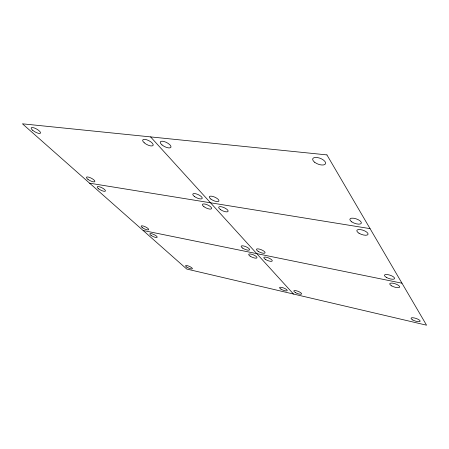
<?xml version="1.0" encoding="UTF-8"?>
<svg xmlns="http://www.w3.org/2000/svg" width="449" height="449" viewBox="0 0 449 449"><rect width="100%" height="100%" fill="white"/><g stroke="black" fill="none" stroke-linecap="round" stroke-linejoin="round"><path stroke-width="0.67" d="M89.626 183.198L370.06 228.636M143.13 230.494L401.978 283.19M150.583 136.9L293.5 294.039M326.923 154.905L22.45 123.817L186.75 269.058L426.55 325.183L326.923 154.905M186.79 267.099A3.744 0.932 24 0 0 192.385 268.794A3.744 0.932 24 0 0 187.8 265.786A3.744 0.932 24 0 0 186.79 267.099M151.072 235.399A4.075 1.089 25.1 0 0 157.156 237.319A4.075 1.089 25.1 0 0 152.278 233.89A4.075 1.089 25.1 0 0 151.072 235.399M250.11 256.121A4.484 1.336 22.7 0 0 256.94 257.883A4.484 1.336 22.7 0 0 251.502 254.201A4.484 1.336 22.7 0 0 250.11 256.121M280.951 289.117A4.12 1.117 21.8 0 0 287.197 290.688A4.12 1.117 21.8 0 0 282.056 287.483A4.12 1.117 21.8 0 0 280.951 289.117M295.375 292.552A4.187 1.145 21.5 0 0 301.605 293.949A4.187 1.145 21.5 0 0 296.16 290.728A4.187 1.145 21.5 0 0 295.375 292.552M265.415 259.399A4.552 1.375 22.3 0 0 272.251 260.964A4.552 1.375 22.3 0 0 266.482 257.266A4.552 1.375 22.3 0 0 265.415 259.399M391.758 285.923A5.248 1.678 18.6 0 0 399.683 287.063A5.248 1.678 18.6 0 0 392.69 283.173A5.248 1.678 18.6 0 0 391.758 285.923M412.811 319.997A4.804 1.358 18.5 0 0 420.141 321.288A4.804 1.358 18.5 0 0 413.871 317.87A4.804 1.358 18.5 0 0 412.811 319.997M386.252 277.308A5.354 1.762 18.7 0 0 394.553 278.683A5.354 1.762 18.7 0 0 387.768 274.608A5.354 1.762 18.7 0 0 386.252 277.308M358.987 233.216A5.927 2.234 19.3 0 0 368.04 234.35A5.927 2.234 19.3 0 0 360.322 229.579A5.927 2.234 19.3 0 0 358.987 233.216M220.453 209.599A5.13 1.751 24 0 0 228.103 211.339A5.13 1.751 24 0 0 221.694 206.826A5.13 1.751 24 0 0 220.453 209.599M258.136 251.317A4.647 1.431 22.5 0 0 265.067 252.866A4.647 1.431 22.5 0 0 259.14 249.043A4.647 1.431 22.5 0 0 258.136 251.317M242.617 248.089A4.574 1.392 23 0 0 249.554 249.84A4.574 1.392 23 0 0 243.959 246.041A4.574 1.392 23 0 0 242.617 248.089M203.947 206.697A5.051 1.695 24.4 0 0 211.586 208.69A5.051 1.695 24.4 0 0 205.535 204.194A5.051 1.695 24.4 0 0 203.947 206.697M98.634 188.844A4.602 1.33 26.9 0 0 105.403 191.066A4.602 1.33 26.9 0 0 99.931 186.924A4.602 1.33 26.9 0 0 98.634 188.844M142.468 227.755A4.159 1.128 25.3 0 0 148.636 229.686A4.159 1.128 25.3 0 0 143.613 226.139A4.159 1.128 25.3 0 0 142.468 227.755M351.791 221.885A6.073 2.363 19.5 0 0 361.277 223.31A6.073 2.363 19.5 0 0 353.773 218.253A6.073 2.363 19.5 0 0 351.791 221.885M314.743 162.325A6.853 3.104 21.1 0 0 325.474 163.834A6.853 3.104 21.1 0 0 317.213 157.52A6.853 3.104 21.1 0 0 314.743 162.325M162.01 144.932A5.949 2.284 26.9 0 0 170.912 147.289A5.949 2.284 26.9 0 0 163.947 141.48A5.949 2.284 26.9 0 0 162.01 144.932M210.895 199.087A5.259 1.835 24.4 0 0 218.876 201.124A5.259 1.835 24.4 0 0 212.635 196.393A5.259 1.835 24.4 0 0 210.895 199.087M194.423 196.482A5.175 1.774 24.9 0 0 202.19 198.469A5.175 1.774 24.9 0 0 195.932 193.794A5.175 1.774 24.9 0 0 194.423 196.482M144.213 142.782A5.859 2.194 27.4 0 0 153.064 145.459A5.859 2.194 27.4 0 0 146.514 139.706A5.859 2.194 27.4 0 0 144.213 142.782M32.631 130.244A5.343 1.639 29.4 0 0 40.461 133.185A5.343 1.639 29.4 0 0 34.472 128.027A5.343 1.639 29.4 0 0 32.631 130.244M87.959 179.359A4.715 1.381 27.3 0 0 94.834 181.598A4.715 1.381 27.3 0 0 89.166 177.293A4.715 1.381 27.3 0 0 87.959 179.359"/></g></svg>
